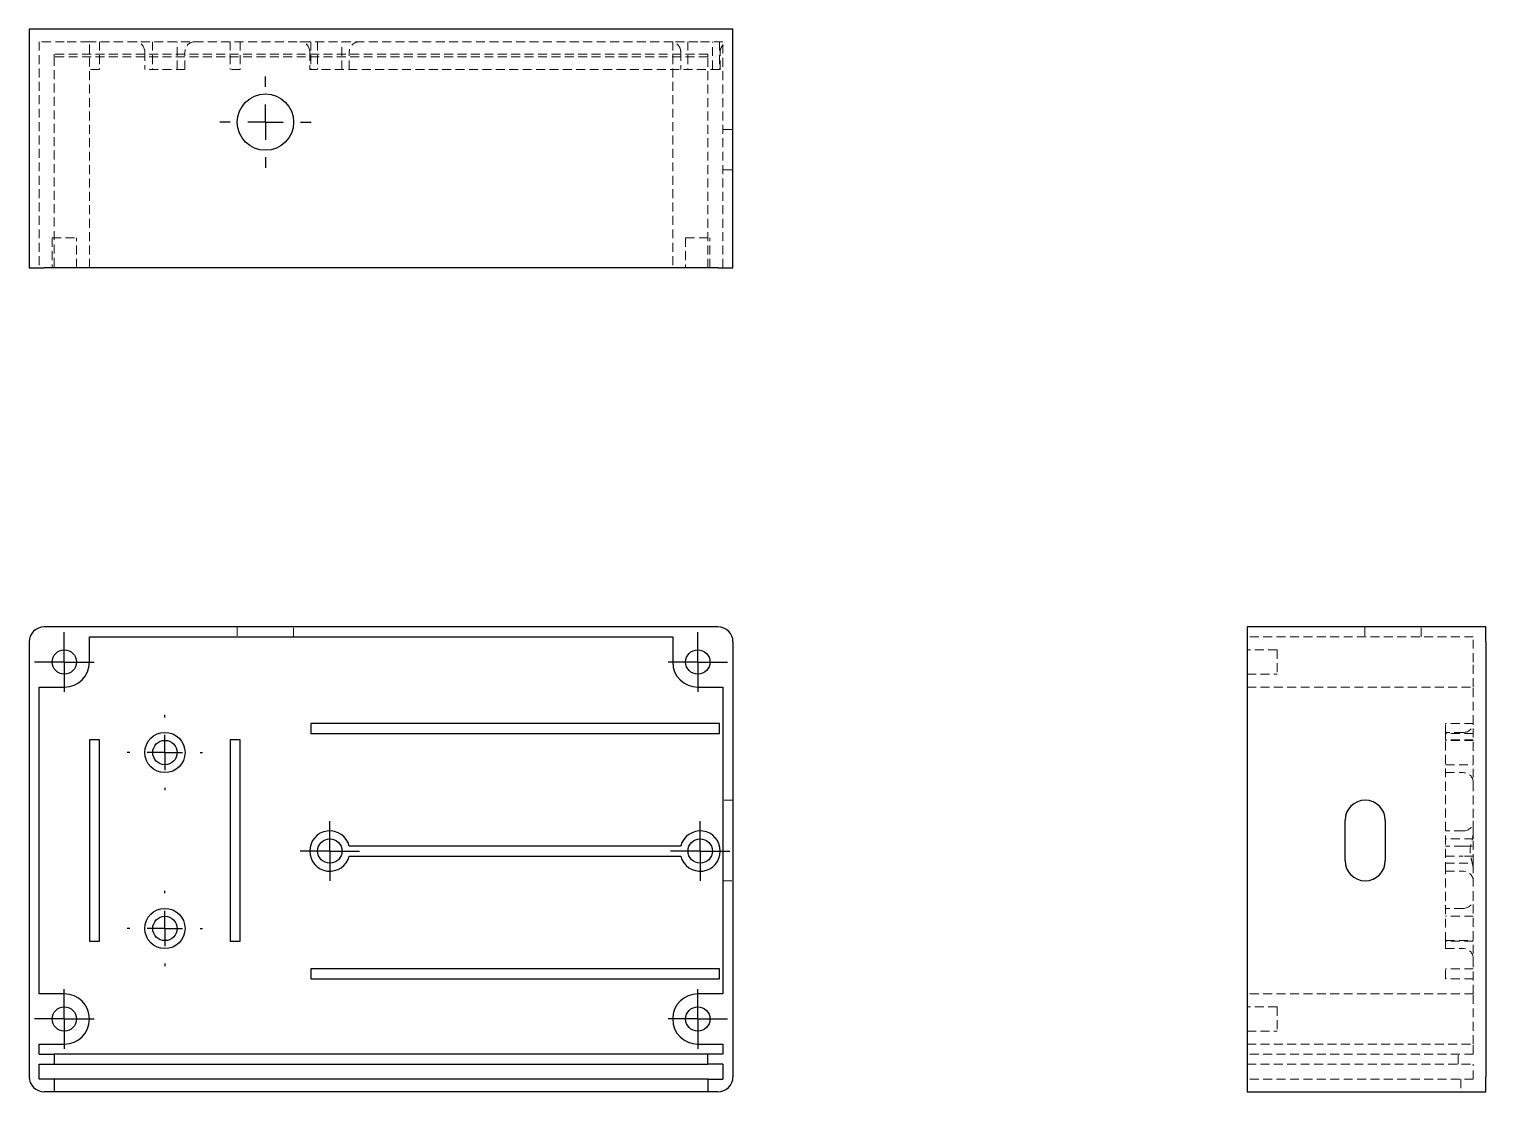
# Model space of a CAD drawing. Header units: millimetres. Extents: x 33 to 240, y 24 to 175.
import ezdxf

# ---------------------------------------------------------------- set-up
doc = ezdxf.new("R2010")
doc.units = ezdxf.units.MM
doc.linetypes.add('HIDDEN', pattern=[1.905, 1.27, -0.635])
doc.layers.add('10', color=7, linetype='Continuous')

# ---------------------------------------------------------------- blocks, each defined once
blk = doc.blocks.new('SW_CENTERMARKSYMBOL_0')
at = {"layer": '10', "color": 0}
for p, q in [((0, 2.5), (0, 4.23)), ((0, 0), (0, 2.5)), ((-2.5, 0), (-4.23, 0)), ((0, 0), (-2.5, 0)), ((0, 0), (0, -2.5)), ((0, 0), (2.5, 0)), ((2.5, 0), (4.23, 0)), ((0, -2.5), (0, -4.23))]:
    blk.add_line(p, q, dxfattribs=at)
blk = doc.blocks.new('SW_CENTERMARKSYMBOL_1')
at = {"layer": '10', "color": 0}
for p, q in [((0, 2.5), (0, 4.23)), ((0, 0), (0, 2.5)), ((-2.5, 0), (-4.23, 0)), ((0, 0), (-2.5, 0)), ((0, 0), (0, -2.5)), ((0, 0), (2.5, 0)), ((2.5, 0), (4.23, 0)), ((0, -2.5), (0, -4.23))]:
    blk.add_line(p, q, dxfattribs=at)
blk = doc.blocks.new('SW_CENTERMARKSYMBOL_2')
at = {"layer": '10', "color": 0}
for p, q in [((0, 2.5), (0, 4.23)), ((0, 0), (0, 2.5)), ((-2.5, 0), (-4.23, 0)), ((0, 0), (-2.5, 0)), ((0, 0), (0, -2.5)), ((0, 0), (2.5, 0)), ((2.5, 0), (4.23, 0)), ((0, -2.5), (0, -4.23))]:
    blk.add_line(p, q, dxfattribs=at)
blk = doc.blocks.new('SW_CENTERMARKSYMBOL_3')
at = {"layer": '10', "color": 0}
for p, q in [((0, 2.5), (0, 4.23)), ((0, 0), (0, 2.5)), ((-2.5, 0), (-4.23, 0)), ((0, 0), (-2.5, 0)), ((0, 0), (0, -2.5)), ((0, 0), (2.5, 0)), ((2.5, 0), (4.23, 0)), ((0, -2.5), (0, -4.23))]:
    blk.add_line(p, q, dxfattribs=at)
blk = doc.blocks.new('SW_CENTERMARKSYMBOL_4')
at = {"layer": '10', "color": 0}
for p, q in [((0, 2.5), (0, 4.23)), ((0, 0), (0, 2.5)), ((-2.5, 0), (-4.23, 0)), ((0, 0), (-2.5, 0)), ((0, 0), (0, -2.5)), ((0, 0), (2.5, 0)), ((2.5, 0), (4.23, 0)), ((0, -2.5), (0, -4.23))]:
    blk.add_line(p, q, dxfattribs=at)
blk = doc.blocks.new('SW_CENTERMARKSYMBOL_5')
at = {"layer": '10', "color": 0}
for p, q in [((0, 2.5), (0, 4.23)), ((0, 0), (0, 2.5)), ((-2.5, 0), (-4.23, 0)), ((0, 0), (-2.5, 0)), ((0, 0), (0, -2.5)), ((0, 0), (2.5, 0)), ((2.5, 0), (4.23, 0)), ((0, -2.5), (0, -4.23))]:
    blk.add_line(p, q, dxfattribs=at)
blk = doc.blocks.new('SW_CENTERMARKSYMBOL_6')
at = {"layer": '10', "color": 0}
for p, q in [((0, 5), (0, 5.36)), ((0, 0), (0, 2.5)), ((-5, 0), (-5.36, 0)), ((0, 0), (-2.5, 0)), ((0, 0), (0, -2.5)), ((0, 0), (2.5, 0)), ((5, 0), (5.36, 0)), ((0, -5), (0, -5.36))]:
    blk.add_line(p, q, dxfattribs=at)
blk = doc.blocks.new('SW_CENTERMARKSYMBOL_7')
at = {"layer": '10', "color": 0}
for p, q in [((0, 5), (0, 5.36)), ((0, 0), (0, 2.5)), ((-5, 0), (-5.36, 0)), ((0, 0), (-2.5, 0)), ((0, 0), (0, -2.5)), ((0, 0), (2.5, 0)), ((5, 0), (5.36, 0)), ((0, -5), (0, -5.36))]:
    blk.add_line(p, q, dxfattribs=at)
blk = doc.blocks.new('SW_CENTERMARKSYMBOL_8')
at = {"layer": '10', "color": 0}
for p, q in [((0, 5), (0, 6.5)), ((0, 0), (0, 2.5)), ((-5, 0), (-6.5, 0)), ((0, 0), (-2.5, 0)), ((0, 0), (0, -2.5)), ((0, 0), (2.5, 0)), ((5, 0), (6.5, 0)), ((0, -5), (0, -6.5))]:
    blk.add_line(p, q, dxfattribs=at)

msp = doc.modelspace()

# ---------------------------------------------------------------- linework, layer by layer
at = {"color": 7, "linetype": 'Continuous', "lineweight": 25}
for p, q in [((33, 174.96), (33, 141.04)), ((35.14, 174.96), (33, 174.96)), ((130.86, 174.96), (35.14, 174.96)), ((133, 174.96), (130.86, 174.96)), ((133, 141.04), (133, 174.96)), ((33, 141.04), (35.14, 141.04)), ((130.86, 141.04), (35.14, 141.04)), ((130.86, 141.04), (133, 141.04)), ((130.86, 90.04), (35.14, 90.04)), ((239.96, 90.04), (206.04, 90.04)), ((206.04, 90.04), (206.04, 87.89)), ((239.96, 87.89), (239.96, 90.04)), ((33, 87.89), (33, 26.11)), ((41.57, 85.04), (41.57, 88.61)), ((41.57, 88.61), (124.43, 88.61)), ((124.43, 88.61), (124.43, 85.04)), ((133, 87.89), (133, 26.11)), ((206.04, 87.89), (206.04, 26.11)), ((239.96, 87.89), (239.96, 26.11)), ((34.43, 81.46), (38, 81.46)), ((34.43, 37.89), (34.43, 81.46)), ((128, 81.46), (131.57, 81.46)), ((131.57, 81.46), (131.57, 37.89)), ((131.06, 76.32), (73, 76.32)), ((73, 76.32), (73, 74.89)), ((73, 74.89), (131.06, 74.89)), ((131.06, 74.89), (131.06, 76.32)), ((43, 73.96), (41.57, 73.96)), ((41.57, 73.96), (41.57, 45.39)), ((43, 45.39), (43, 73.96)), ((61.57, 73.96), (61.57, 45.39)), ((63, 73.96), (61.57, 73.96)), ((63, 45.39), (63, 73.96)), ((219.96, 56.82), (219.96, 62.54)), ((225.68, 62.54), (225.68, 56.82)), ((125.57, 58.89), (78.49, 58.89)), ((78.49, 57.46), (125.57, 57.46)), ((41.57, 45.39), (43, 45.39)), ((61.57, 45.39), (63, 45.39)), ((131.06, 41.46), (73, 41.46)), ((73, 41.46), (73, 40.04)), ((131.06, 40.04), (131.06, 41.46)), ((73, 40.04), (131.06, 40.04)), ((38, 37.89), (34.43, 37.89)), ((131.57, 37.89), (128, 37.89)), ((34.43, 29.32), (34.43, 30.75)), ((34.43, 30.75), (38, 30.75)), ((34.43, 29.32), (36.57, 29.32)), ((36.57, 29.32), (36.57, 27.89)), ((129.43, 29.32), (36.57, 29.32)), ((128, 30.75), (131.57, 30.75)), ((129.43, 27.89), (129.43, 29.32)), ((131.57, 29.32), (129.43, 29.32)), ((131.57, 30.75), (131.57, 29.32)), ((34.43, 27.89), (36.57, 27.89)), ((34.43, 25.75), (34.43, 27.89)), ((36.57, 27.89), (129.43, 27.89)), ((131.57, 27.89), (129.43, 27.89)), ((131.57, 27.89), (131.57, 25.75)), ((36.57, 25.75), (34.43, 25.75)), ((36.57, 25.75), (36.57, 23.96)), ((129.43, 25.75), (36.57, 25.75)), ((129.43, 25.75), (129.43, 23.96)), ((129.43, 25.75), (131.57, 25.75)), ((206.04, 26.11), (206.04, 23.96)), ((239.96, 23.96), (239.96, 26.11)), ((36.57, 23.96), (35.14, 23.96)), ((129.43, 23.96), (36.57, 23.96)), ((130.86, 23.96), (129.43, 23.96)), ((206.04, 23.96), (239.96, 23.96))]:
    msp.add_line(p, q, dxfattribs=at)
at = {"color": 7, "linetype": 'HIDDEN', "lineweight": 18}
for p, q in [((34.43, 173.18), (34.43, 141.04)), ((38, 173.18), (34.43, 173.18)), ((41.57, 173.18), (38, 173.18)), ((41.57, 141.04), (41.57, 173.18)), ((124.43, 173.18), (41.57, 173.18)), ((43, 173.18), (43, 169.25)), ((50.55, 173.18), (50.55, 169.25)), ((54.02, 169.25), (54.02, 173.18)), ((61.57, 173.18), (61.57, 169.25)), ((63, 173.18), (63, 169.25)), ((73, 173.18), (73, 169.25)), ((73.99, 173.18), (73.99, 169.25)), ((77.45, 169.25), (77.45, 173.18)), ((124.43, 173.18), (124.43, 141.04)), ((128, 173.18), (124.43, 173.18)), ((126.6, 173.18), (126.6, 169.25)), ((131.57, 173.18), (128, 173.18)), ((130.07, 169.25), (130.07, 173.18)), ((131.06, 173.18), (131.06, 169.25)), ((131.57, 141.04), (131.57, 173.18)), ((129.43, 171.39), (36.57, 171.39)), ((36.57, 171.39), (36.57, 171.04)), ((129.43, 171.04), (36.57, 171.04)), ((36.57, 171.04), (36.57, 141.04)), ((49.43, 171.75), (49.43, 169.25)), ((55.14, 169.25), (55.14, 171.75)), ((72.86, 171.75), (72.86, 169.25)), ((78.49, 169.25), (78.49, 171.75)), ((125.57, 171.75), (125.57, 169.25)), ((129.43, 171.39), (129.43, 171.04)), ((129.43, 141.04), (129.43, 171.04)), ((131.19, 169.25), (131.19, 171.75)), ((43, 169.25), (41.57, 169.25)), ((55.14, 169.25), (49.43, 169.25)), ((63, 169.25), (61.57, 169.25)), ((73, 169.25), (72.86, 169.25)), ((131.06, 169.25), (73, 169.25)), ((131.19, 169.25), (131.06, 169.25)), ((131.57, 160.68), (133, 160.68)), ((131.57, 154.96), (133, 154.96)), ((36.27, 145.32), (39.73, 145.32)), ((36.27, 145.32), (36.27, 141.04)), ((39.73, 141.04), (39.73, 145.32)), ((126.27, 145.32), (129.73, 145.32)), ((126.27, 145.32), (126.27, 141.04)), ((129.73, 141.04), (129.73, 145.32)), ((62.57, 90.04), (62.57, 88.61)), ((70.57, 88.61), (70.57, 90.04)), ((222.75, 90.04), (222.75, 88.61)), ((230.75, 88.61), (230.75, 90.04)), ((238.18, 88.61), (206.04, 88.61)), ((238.18, 85.04), (238.18, 88.61)), ((210.32, 86.77), (206.04, 86.77)), ((210.32, 86.77), (210.32, 83.3)), ((238.18, 81.46), (238.18, 85.04)), ((206.04, 83.3), (210.32, 83.3)), ((206.04, 81.46), (238.18, 81.46)), ((238.18, 60.99), (238.18, 81.46)), ((234.25, 74.89), (234.25, 76.32)), ((238.18, 76.32), (234.25, 76.32)), ((236.75, 75.04), (234.25, 75.04)), ((238.18, 74.89), (234.25, 74.89)), ((234.25, 73.96), (234.25, 74.89)), ((234.25, 61.04), (234.25, 73.96)), ((238.18, 73.96), (234.25, 73.96)), ((238.18, 73.91), (234.25, 73.91)), ((234.25, 70.45), (238.18, 70.45)), ((234.25, 69.32), (236.75, 69.32)), ((133, 65.39), (131.57, 65.39)), ((234.25, 55.32), (234.25, 61.04)), ((236.75, 61.04), (234.25, 61.04)), ((238.18, 60.99), (238.18, 59.91)), ((238.18, 59.91), (234.25, 59.91)), ((236.75, 58.89), (234.25, 58.89)), ((238.18, 56.45), (238.18, 59.91)), ((234.25, 57.46), (236.75, 57.46)), ((234.25, 56.45), (238.18, 56.45)), ((238.18, 56.45), (238.18, 55.37)), ((131.57, 53.96), (133, 53.96)), ((234.25, 45.39), (234.25, 55.32)), ((234.25, 55.32), (236.75, 55.32)), ((238.18, 37.89), (238.18, 55.37)), ((236.75, 50.04), (234.25, 50.04)), ((238.18, 48.91), (234.25, 48.91)), ((234.25, 45.45), (238.18, 45.45)), ((238.18, 45.39), (234.25, 45.39)), ((234.25, 44.32), (234.25, 45.39)), ((234.25, 44.32), (236.75, 44.32)), ((234.25, 40.04), (234.25, 41.46)), ((238.18, 41.46), (234.25, 41.46)), ((238.18, 40.04), (234.25, 40.04)), ((238.18, 37.89), (206.04, 37.89)), ((238.18, 30.75), (238.18, 37.89)), ((210.32, 36.05), (206.04, 36.05)), ((210.32, 36.05), (210.32, 32.59)), ((206.04, 32.59), (210.32, 32.59)), ((206.04, 30.75), (238.18, 30.75)), ((238.18, 29.32), (206.04, 29.32)), ((236.04, 27.89), (236.04, 29.32)), ((238.18, 29.32), (238.18, 30.75)), ((206.04, 27.89), (238.18, 27.89)), ((238.18, 25.75), (238.18, 27.89)), ((238.18, 25.75), (206.04, 25.75)), ((236.39, 25.75), (236.39, 23.96))]:
    msp.add_line(p, q, dxfattribs=at)
at = {"color": 7, "linetype": 'Continuous', "lineweight": 25}
for centre, radius in [((66.57, 161.75), 4), ((38, 85.04), 1.73), ((128, 85.04), 1.73), ((52.29, 72.18), 2.86), ((52.29, 72.18), 1.73), ((75.72, 58.18), 1.73), ((128.34, 58.18), 1.73), ((52.29, 47.18), 2.86), ((52.29, 47.18), 1.73), ((38, 34.32), 1.73), ((128, 34.32), 1.73)]:
    msp.add_circle(centre, radius, dxfattribs=at)
at = {"color": 7, "linetype": 'HIDDEN', "lineweight": 18}
for centre, start, end in [((48, 171.75), 0, 90), ((56.57, 171.75), 90, 180), ((71.44, 171.75), 0, 90), ((132.62, 171.75), 136.6176, 180), ((236.75, 76.46), 270, 0), ((236.75, 67.89), 0, 90), ((236.75, 62.46), 270, 0), ((236.75, 53.89), 0, 90), ((236.75, 51.46), 270, 0), ((236.75, 42.89), 0, 90)]:
    msp.add_arc(centre, 1.43, start, end, dxfattribs=at)
at = {"color": 7, "linetype": 'Continuous', "lineweight": 25}
for centre, radius, start, end in [((35.14, 87.89), 2.14, 90, 180), ((130.86, 87.89), 2.14, 0, 90), ((38, 85.04), 3.57, 270, 0), ((128, 85.04), 3.57, 180, 270), ((222.82, 62.54), 2.86, 0, 180), ((75.72, 58.18), 2.86, 14.4775, 345.5225), ((128.34, 58.18), 2.86, 194.4775, 165.5225), ((222.82, 56.82), 2.86, 180, 0), ((38, 34.32), 3.57, 270, 90), ((128, 34.32), 3.57, 90, 270), ((35.14, 26.11), 2.14, 180, 270), ((130.86, 26.11), 2.14, 270, 0)]:
    msp.add_arc(centre, radius, start, end, dxfattribs=at)
at = {"color": 7, "linetype": 'HIDDEN', "lineweight": 18}
for points, knots in [([(79.95, 173.18), (79.76, 173.18), (79.57, 173.14), (79.31, 173.04), (79.22, 172.99), (79.07, 172.89), (78.99, 172.83), (78.79, 172.63), (78.68, 172.47), (78.53, 172.13), (78.49, 171.94), (78.49, 171.75)], [0, 0, 0, 0, 0.25, 0.25, 0.375, 0.375, 0.5, 0.5, 0.75, 0.75, 1, 1, 1, 1]), ([(125.57, 171.75), (125.57, 171.85), (125.56, 171.94), (125.52, 172.12), (125.49, 172.21), (125.42, 172.39), (125.37, 172.47), (125.26, 172.63), (125.2, 172.7), (125, 172.89), (124.84, 173), (124.49, 173.14), (124.3, 173.18), (124.11, 173.18)], [0, 0, 0, 0, 0.125, 0.125, 0.25, 0.25, 0.375, 0.375, 0.5, 0.5, 0.75, 0.75, 1, 1, 1, 1]), ([(238.18, 60.99), (238.18, 60.51), (238.08, 60.05), (237.85, 59.13), (237.72, 58.67), (237.72, 57.96), (237.75, 57.72), (237.84, 57.25), (237.9, 57.01), (238.07, 56.32), (238.18, 55.85), (238.18, 55.37)], [0, 0, 0, 0, 0.25, 0.25, 0.5, 0.5, 0.625, 0.625, 0.75, 0.75, 1, 1, 1, 1]), ([(236.75, 58.89), (236.85, 58.89), (236.94, 58.89), (237.12, 58.89), (237.21, 58.89), (237.39, 58.89), (237.47, 58.89), (237.63, 58.89), (237.7, 58.89), (237.89, 58.89), (238, 58.89), (238.14, 58.89), (238.18, 58.89), (238.18, 58.89)], [0, 0, 0, 0, 0.125, 0.125, 0.25, 0.25, 0.375, 0.375, 0.5, 0.5, 0.75, 0.75, 1, 1, 1, 1]), ([(238.18, 57.46), (238.18, 57.46), (238.14, 57.46), (238.04, 57.46), (237.99, 57.46), (237.89, 57.46), (237.83, 57.46), (237.63, 57.46), (237.47, 57.46), (237.13, 57.46), (236.94, 57.46), (236.75, 57.46)], [0, 0, 0, 0, 0.25, 0.25, 0.375, 0.375, 0.5, 0.5, 0.75, 0.75, 1, 1, 1, 1])]:
    msp.add_open_spline(points, degree=3, knots=knots, dxfattribs=at)

# ---------------------------------------------------------------- block references
at = {"layer": '10'}
for name, p in [('SW_CENTERMARKSYMBOL_8', (66.57, 161.75)), ('SW_CENTERMARKSYMBOL_2', (38, 85.04)), ('SW_CENTERMARKSYMBOL_1', (128, 85.04)), ('SW_CENTERMARKSYMBOL_7', (52.29, 72.18)), ('SW_CENTERMARKSYMBOL_4', (75.72, 58.18)), ('SW_CENTERMARKSYMBOL_5', (128.34, 58.18)), ('SW_CENTERMARKSYMBOL_6', (52.29, 47.18)), ('SW_CENTERMARKSYMBOL_0', (38, 34.32)), ('SW_CENTERMARKSYMBOL_3', (128, 34.32))]:
    msp.add_blockref(name, p, dxfattribs=at)

doc.saveas('drawing.dxf')
